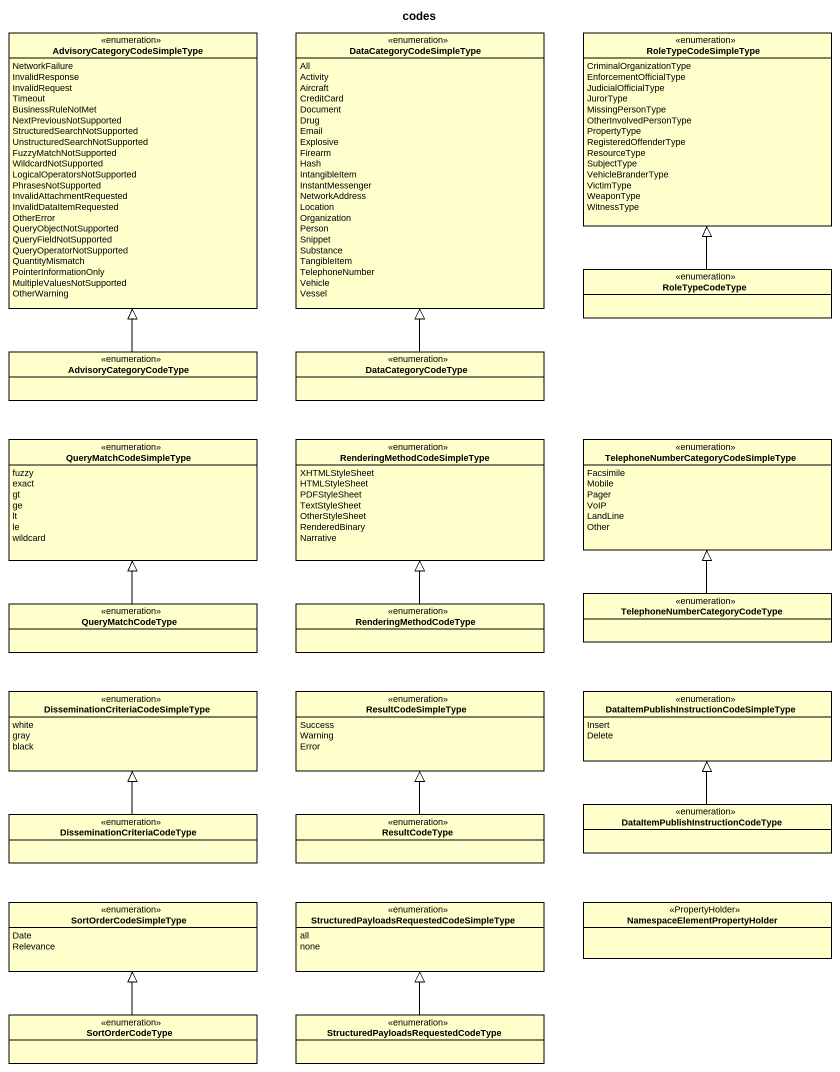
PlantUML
@startuml
title codes
hide circle
hide empty members
enum "AdvisoryCategoryCodeSimpleType" as AdvisoryCategoryCodeSimpleTy {
  NetworkFailure
  InvalidResponse
  InvalidRequest
  Timeout
  BusinessRuleNotMet
  NextPreviousNotSupported
  StructuredSearchNotSupported
  UnstructuredSearchNotSupported
  FuzzyMatchNotSupported
  WildcardNotSupported
  LogicalOperatorsNotSupported
  PhrasesNotSupported
  InvalidAttachmentRequested
  InvalidDataItemRequested
  OtherError
  QueryObjectNotSupported
  QueryFieldNotSupported
  QueryOperatorNotSupported
  QuantityMismatch
  PointerInformationOnly
  MultipleValuesNotSupported
  OtherWarning
}
enum DataCategoryCodeSimpleType {
  All
  Activity
  Aircraft
  CreditCard
  Document
  Drug
  Email
  Explosive
  Firearm
  Hash
  IntangibleItem
  InstantMessenger
  NetworkAddress
  Location
  Organization
  Person
  Snippet
  Substance
  TangibleItem
  TelephoneNumber
  Vehicle
  Vessel
}
enum RoleTypeCodeSimpleType {
  CriminalOrganizationType
  EnforcementOfficialType
  JudicialOfficialType
  JurorType
  MissingPersonType
  OtherInvolvedPersonType
  PropertyType
  RegisteredOffenderType
  ResourceType
  SubjectType
  VehicleBranderType
  VictimType
  WeaponType
  WitnessType
}
enum RoleTypeCodeType
enum AdvisoryCategoryCodeType
enum DataCategoryCodeType
enum QueryMatchCodeSimpleType {
  fuzzy
  exact
  gt
  ge
  lt
  le
  wildcard
}
enum "RenderingMethodCodeSimpleType" as RenderingMethodCodeSimpleTyp {
  XHTMLStyleSheet
  HTMLStyleSheet
  PDFStyleSheet
  TextStyleSheet
  OtherStyleSheet
  RenderedBinary
  Narrative
}
enum "TelephoneNumberCategoryCodeSimpleType" as TelephoneNumberCategoryCodeS {
  Facsimile
  Mobile
  Pager
  VoIP
  LandLine
  Other
}
enum QueryMatchCodeType
enum RenderingMethodCodeType
enum "TelephoneNumberCategoryCodeType" as TelephoneNumberCategoryCodeT
enum "DisseminationCriteriaCodeSimpleType" as DisseminationCriteriaCodeSim {
  white
  gray
  black
}
enum ResultCodeSimpleType {
  Success
  Warning
  Error
}
enum "DataItemPublishInstructionCodeSimpleType" as DataItemPublishInstructionCo {
  Insert
  Delete
}
enum "DisseminationCriteriaCodeType" as DisseminationCriteriaCodeTyp
enum ResultCodeType
enum "DataItemPublishInstructionCodeType" as DataItemPublishInstructionCo_2
enum SortOrderCodeSimpleType {
  Date
  Relevance
}
enum "StructuredPayloadsRequestedCodeSimpleType" as StructuredPayloadsRequestedC {
  all
  none
}
class "NamespaceElementPropertyHolder" as NamespaceElementPropertyHold <<PropertyHolder>>
enum SortOrderCodeType
enum "StructuredPayloadsRequestedCodeType" as StructuredPayloadsRequestedC_2
RoleTypeCodeType -up-|> RoleTypeCodeSimpleType
AdvisoryCategoryCodeType -up-|> AdvisoryCategoryCodeSimpleTy
DataCategoryCodeType -up-|> DataCategoryCodeSimpleType
QueryMatchCodeType -up-|> QueryMatchCodeSimpleType
RenderingMethodCodeType -up-|> RenderingMethodCodeSimpleTyp
TelephoneNumberCategoryCodeT -up-|> TelephoneNumberCategoryCodeS
DisseminationCriteriaCodeTyp -up-|> DisseminationCriteriaCodeSim
ResultCodeType -up-|> ResultCodeSimpleType
DataItemPublishInstructionCo_2 -up-|> DataItemPublishInstructionCo
SortOrderCodeType -up-|> SortOrderCodeSimpleType
StructuredPayloadsRequestedC_2 -up-|> StructuredPayloadsRequestedC
@enduml
